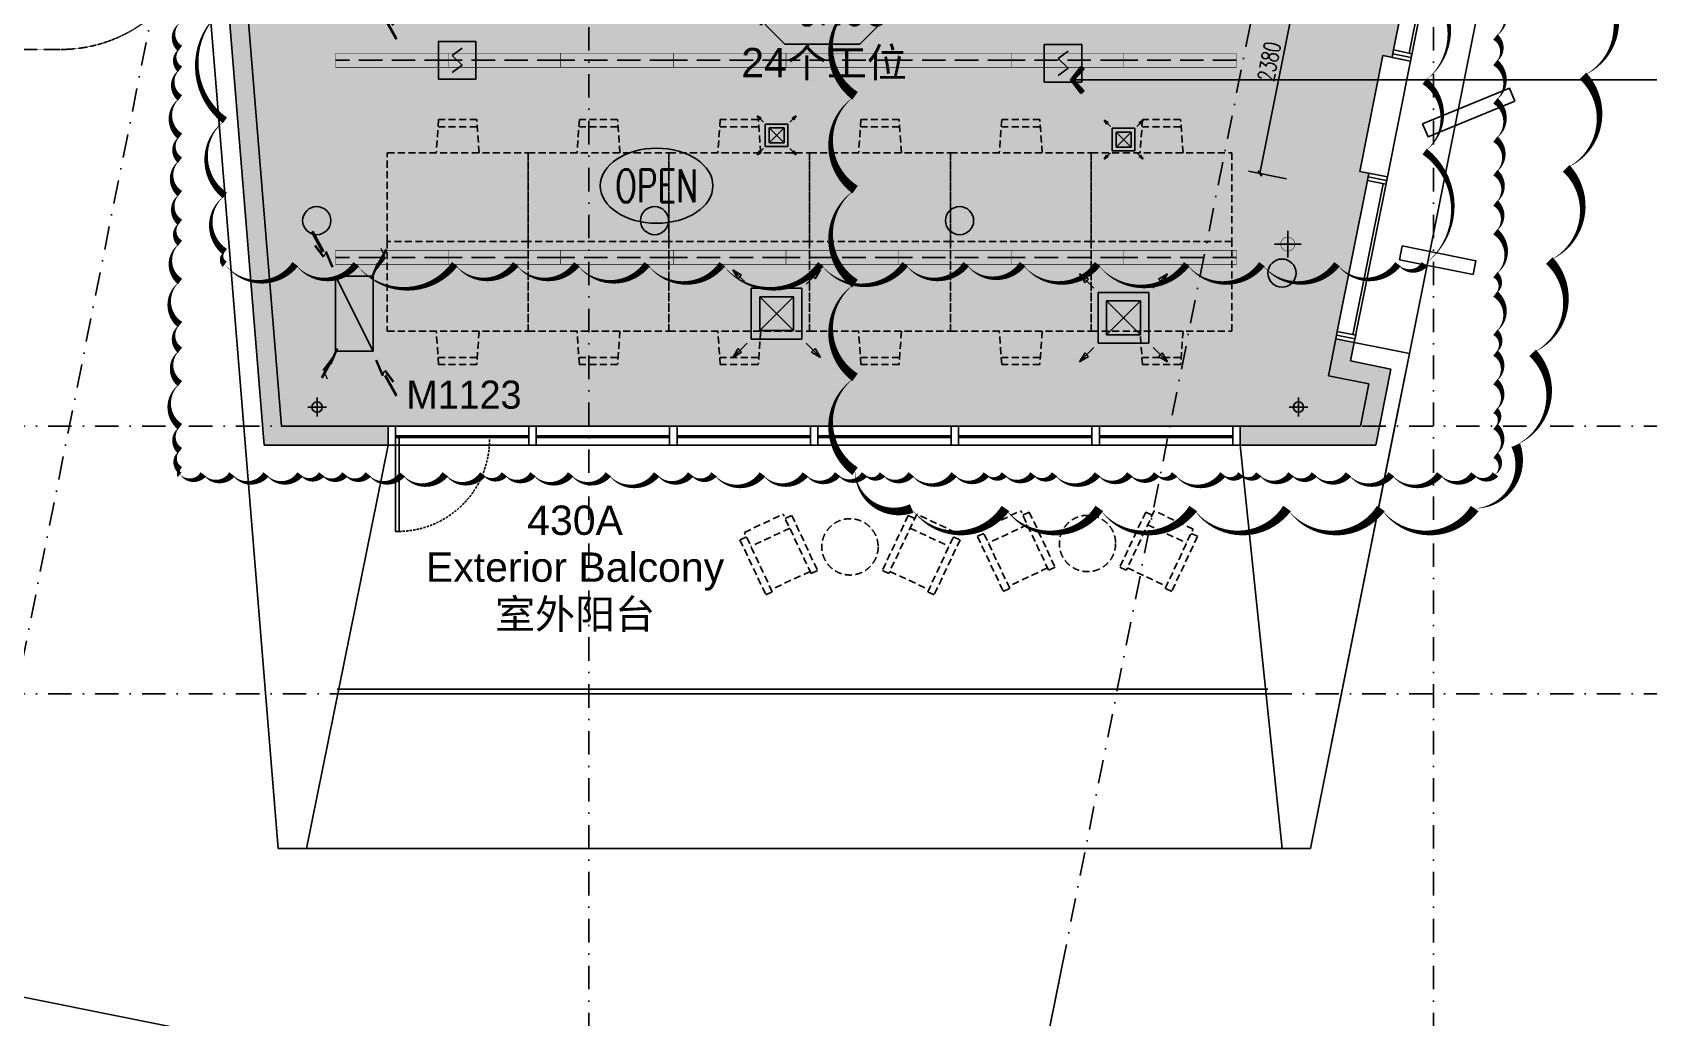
# Model space of a CAD drawing. Extents: x -354516 to 794396, y -401250 to -150594.
# Drawn here: x 7570 to 24793, y -390751 to -380252 of the extents above; entities that cross this region are included whole.
import ezdxf
from ezdxf.enums import TextEntityAlignment as Align

# ---------------------------------------------------------------- set-up
doc = ezdxf.new("R2010")
doc.units = 0
doc.header["$LTSCALE"] = 1000
doc.header["$MEASUREMENT"] = 0
for name, pattern in [('$0$HIDDEN', [0.375, 0.25, -0.125, 0, 0]), ('DASH', [0.35, 0.25, -0.1]), ('DASHDOT2', [0.5, 0.25, -0.125, 0, -0.125]), ('DOTE', [2.4200000000000004, 2, -0.2, 0.02, -0.2])]:
    doc.linetypes.add(name, pattern=pattern)
for name, color, linetype in [('0-吊顶', 6, 'Continuous'), ('0-房间名称', 2, 'Continuous'), ('0-灯具1', 40, 'Continuous'), ('0-灯具修改0109', 140, 'Continuous'), ('0-设备风口（修改）', 71, 'Continuous'), ('A-轴线1', 1, 'DOTE'), ('an-wndw-mull-h', 2, 'Continuous'), ('A标-索引', 3, 'Continuous'), ('BPM', 4, 'Continuous'), ('LINE', 11, 'Continuous'), ('M-DUCT-S-DIFF', 6, 'DASH'), ('P-完成面', 4, 'Continuous'), ('PIPE', 3, 'Continuous'), ('PUB_DIM', 3, 'Continuous'), ('S-PLT', 30, 'Continuous'), ('SEE', 5, 'Continuous'), ('SN', 3, 'Continuous'), ('TWT_TEXT', 7, 'Continuous'), ('WALL', 2, 'Continuous'), ('WINDOW', 4, 'Continuous'), ('Z-110', 110, 'Continuous'), ('Z-材料', 3, 'Continuous'), ('墙体', 7, 'Continuous'), ('家具1', 61, 'Continuous'), ('门图', 134, 'Continuous')]:
    doc.layers.add(name, color=color, linetype=linetype)
doc.layers.add('0-地面材质_material hatch', color=251, linetype='Continuous', transparency=0.3)
doc.layers.add('修改', color=1, linetype='Continuous', plot=False)
doc.styles.add('510p-04$0$Arial_2', font='arial.ttf', dxfattribs={"height": 6.392964071856287})
doc.styles.add('510p-05$0$Arial_2', font='arial.ttf', dxfattribs={"height": 6.392964071856287})
doc.styles.add('DIM', font='SimSun.ttf', dxfattribs={"width": 0.7})
doc.styles.add('DIM_FONT', font='SIMPLEX', dxfattribs={"width": 0.7, "bigfont": 'GBCBIG'})
doc.styles.add('HZ', font='tjromans.shx', dxfattribs={"width": 0.7, "bigfont": 'tjhztxt.shx'})
doc.styles.add('romans', font='romans', dxfattribs={"width": 0.7})
doc.styles.add('Word-n', font='stylu.ttf')
doc.dimstyles.new('1-150', dxfattribs={"dimscale": 150, "dimtxt": 2.5, "dimasz": 0.8, "dimexe": 0.8, "dimexo": 0, "dimgap": 0.8, "dimtad": 1, "dimdec": 0, "dimzin": 0, "dimdsep": 46, "dimtxsty": 'Word-n', "dimblk": 'DOT', "dimcen": 0, "dimclrd": 137, "dimclre": 137, "dimclrt": 35, "dimadec": 4, "dimazin": 0, "dimtfac": 1, "dimtdec": 0, "dimtofl": 0, "dimtmove": 2, "dimatfit": 3, "dimldrblk": 'A', "dimfxl": 0, "dimtolj": 1, "dimtzin": 0, "dimarcsym": 0})
doc.dimstyles.new('_TCH_ARCH&&50', dxfattribs={"dimscale": 0.5, "dimtxt": 350, "dimasz": 100, "dimexe": 250, "dimexo": 300, "dimgap": 100, "dimtad": 1, "dimdec": 0, "dimzin": 0, "dimdsep": 46, "dimtxsty": 'DIM_FONT', "dimblk": 'ARCHTICK', "dimcen": 0.09, "dimclrd": 3, "dimclre": 3, "dimclrt": 7, "dimazin": 2, "dimtfac": 1, "dimtdec": 0, "dimtix": 1, "dimtmove": 2, "dimatfit": 3, "dimfxl": 0, "dimtolj": 1, "dimtzin": 0, "dimarcsym": 0})
doc.dimstyles.new('DIM', dxfattribs={"dimtxt": 2.5, "dimasz": 1, "dimexe": 1, "dimexo": 1, "dimgap": 1, "dimtad": 1, "dimdec": 0, "dimzin": 0, "dimdsep": 46, "dimtxsty": 'DIM', "dimblk": 'ARCHTICK', "dimcen": 0, "dimclrd": 5, "dimclre": 5, "dimclrt": 35, "dimadec": 0, "dimazin": 0, "dimtfac": 0.5, "dimtdec": 0, "dimtix": 1, "dimtmove": 2, "dimatfit": 2, "dimldrblk": 'A', "dimfxl": 0, "dimtolj": 1, "dimtzin": 0, "dimlwd": -1, "dimlwe": -1, "dimarcsym": 0})

# ---------------------------------------------------------------- blocks, each defined once
blk = doc.blocks.new('A$C4BD07983')
at = {"layer": 'an-wndw-mull-h'}
blk.add_line((0, 0), (0, 200), dxfattribs=at)
blk.add_lwpolyline([(40, 200), (-40, 200), (-40, 0), (40, 0)], close=True, dxfattribs=at)
blk = doc.blocks.new('UBB side window')
at = {"layer": 'SEE'}
blk.add_lwpolyline([(498339312.4512978, 3089844225.575787), (498338990.8208402, 3089842617.423478)], dxfattribs=at)
at = {"layer": 'WINDOW'}
for points in [[(498339157.5195555, 3089842584.083735), (498339479.1500173, 3089844192.236043)], [(498339171.2476849, 3089842499.753798), (498339524.2567283, 3089844264.799013)]]:
    blk.add_lwpolyline(points, dxfattribs=at)
at = {"rotation": 258.6900676666284}
for p in [(498339320.2959497, 3089844264.799012), (498338982.976195, 3089842578.200251)]:
    blk.add_blockref('A$C4BD07983', p, dxfattribs=at)
blk = doc.blocks.new('TJ-FK1')
at = {"color": 95}
for p, q in [((-1.299264068719822, 1.299264068715274), (-1.034099025766409, 1.140165042943408)), ((-1.299264068710727, 1.299264068711636), (-0.8749999999990905, 0.875)), ((-1.299264068714365, 1.29926406872255), (-1.140165042942499, 1.034099025768228)), ((-1.140165042943408, 1.03409902576459), (-1.034099025766409, 1.140165042943408)), ((1.299264068710727, 1.299264068711636), (0.8749999999990905, 0.875)), ((1.299264068719822, 1.299264068715274), (1.034099025766409, 1.140165042943408)), ((1.140165042943408, 1.03409902576459), (1.034099025766409, 1.140165042943408)), ((1.299264068714365, 1.29926406872255), (1.140165042942499, 1.034099025768228)), ((-1.299264068710727, -1.299264068715274), (-0.8749999999990905, -0.875000000003638)), ((1.299264068710727, -1.299264068715274), (0.8749999999990905, -0.875000000003638)), ((-1.299264068714365, -1.299264068726188), (-1.140165042942499, -1.034099025771866)), ((-1.299264068719822, -1.299264068718912), (-1.034099025766409, -1.140165042947046)), ((-1.140165042943408, -1.034099025768228), (-1.034099025766409, -1.140165042947046)), ((1.140165042943408, -1.034099025768228), (1.034099025766409, -1.140165042947046)), ((1.299264068719822, -1.299264068718912), (1.034099025766409, -1.140165042947046)), ((1.299264068714365, -1.299264068726188), (1.140165042942499, -1.034099025771866))]:
    blk.add_line(p, q, dxfattribs=at)
for p, q in [((-0.75, 0.75), (0.7500000000004547, 0.75)), ((-0.75, -0.750000000003638), (-0.75, 0.75)), ((-0.5, -0.5), (-0.5, 0.5)), ((-0.5, 0.5), (0.5, 0.5)), ((0.5, 0.5), (0.5, -0.5)), ((0.7500000000004547, 0.75), (0.7500000000009095, -0.75)), ((0.7500000000009095, -0.75), (-0.75, -0.750000000003638)), ((0.5, -0.5), (-0.5, -0.5))]:
    blk.add_line(p, q)
at = {"color": 251}
for p, q in [((-0.5, -0.5), (0.5, 0.5)), ((0.5, -0.5), (-0.5, 0.5))]:
    blk.add_line(p, q, dxfattribs=at)
blk.add_point((0, 0))
blk = doc.blocks.new('TJ-FK3')
for p, q in [((0.5, 0.5000000000109139), (-0.5, 0.5000000000109139)), ((-0.5, 0.5000000000109139), (-0.5, -0.5000000000109139)), ((0.5, -0.5000000000109139), (0.5, 0.5000000000109139)), ((-0.5, -0.5000000000109139), (0.5, -0.5000000000109139))]:
    blk.add_line(p, q)
at = {"color": 95}
blk.add_line((-0.5, -0.5000000000109139), (0.5, 0.5000000000109139), dxfattribs=at)
at = {"color": 95, "style": 'romans'}
for height, rotation, text_generation_flag, width, p in [(0.654350400000001, 311.9912634688246, 4, 0.7999999999999938, (-0.946558161143912, 1.379098507117305)), (0.654350400000001, 48.00873653117544, 6, 0.7999999999999938, (0.946558161143912, 1.379098507117305)), (0.4436329971176305, 320.4926385295876, 4, 0.7999999999999909, (-0.7543717489952542, 0.9428834698555875)), (0.1337774737157268, 41.99126346882271, 4, 0.7999999999999959, (-0.8762879117875855, 0.7825028944571386)), (0.4436329971176255, 123.4898884080581, 6, 0.8000000000000188, (-0.9503797233537625, 0.7664512077863037)), (0.4436329971176255, 236.5101115919419, 4, 0.8000000000000188, (0.9503797233537625, 0.7664512077863037)), (0.4436329971176305, 39.50736147041247, 6, 0.7999999999999909, (0.7543717489952542, 0.9428834698555875)), (0.1337774737157268, 318.0087365311772, 6, 0.7999999999999959, (0.8762879117875855, 0.7825028944571386)), (0.4436329971176305, 219.5073614704124, 6, 0.7999999999999909, (-0.7543717489952542, -0.9428834698555875)), (0.4436329971176255, 56.51011159194187, 4, 0.8000000000000188, (-0.9503797233537625, -0.7664512077863037)), (0.4436329971176255, 303.4898884080581, 6, 0.8000000000000188, (0.9503797233537625, -0.7664512077863037)), (0.4436329971176305, 140.4926385295875, 4, 0.7999999999999909, (0.7543717489952542, -0.9428834698555875)), (0.654350400000001, 228.0087365311754, 6, 0.7999999999999938, (-0.946558161143912, -1.379098507117305)), (0.1337774737157268, 138.0087365311773, 6, 0.7999999999999959, (-0.8762879117875855, -0.7825028944571386)), (0.1337774737157268, 221.9912634688228, 4, 0.7999999999999959, (0.8762879117875855, -0.7825028944571386)), (0.654350400000001, 131.9912634688245, 4, 0.7999999999999938, (0.946558161143912, -1.379098507117305))]:
    blk.add_text('-', height=height, rotation=rotation, dxfattribs=dict(at, text_generation_flag=text_generation_flag, width=width)).set_placement(p)
blk = doc.blocks.new('$TwtSys$00000128')
h = blk.add_hatch(color=8)
h.dxf.hatch_style = 1
edge = h.paths.add_edge_path()
edge.add_arc((0, 0), 1, 0, 360)
blk.add_circle((0, 0, 9.999999999999692e-09), 1)
blk = doc.blocks.new('PIPE-110')
for p, q in [((87087.5, -205623.5), (87087.5, -205423.5)), ((86987.5, -205523.5), (87187.5, -205523.5))]:
    blk.add_line(p, q)
blk.add_circle((87087.5, -205523.5), 55)
blk = doc.blocks.new('PIPE2')
at = {"layer": 'PIPE', "xscale": -1}
for p in [(139766.092241496, -46389.95928867778), (150223.3833633564, -46389.95929196483)]:
    blk.add_blockref('PIPE-110', p, dxfattribs=at)
blk = doc.blocks.new('510p-04$0$material tag')
blk = doc.blocks.new('sdhdfhfdhfhfgffff')
at = {"layer": '0-灯具1'}
for points in [[(-143.1818181818235, 0), (143.1818181818235, 0)], [(0, 143.1818181818235), (0, -143.1818181818235)]]:
    blk.add_lwpolyline(points, dxfattribs=at)
at = {"layer": '0-灯具1', "const_width": 5}
for points in [[(0, 75, 1), (0, -75, 7.992132572553525)], [(0, 75, -1), (0, -75, -7.992132572553525)]]:
    blk.add_lwpolyline(points, format="xyb", dxfattribs=at)
blk = doc.blocks.new('A$C21183209')
at = {"layer": '0-灯具1', "color": 3, "linetype": 'DASH'}
blk.add_line((0, 75), (1200, 75), dxfattribs=at)
at = {"layer": '0-灯具1', "const_width": 5}
blk.add_lwpolyline([(0, 0), (1200, 0), (1200, 150), (0, 150)], close=True, dxfattribs=at)
blk = doc.blocks.new('YG')
at = {"layer": 'BPM', "color": 6, "ltscale": 2}
for p, q in [((53.03300858906005, 328.0330085889436), (-53.03300858894363, 253.03300858906)), ((-53.03300858894363, 253.03300858906), (53.03300858906005, 146.9669914110564)), ((-53.03300858906005, 71.96699141105637), (53.03300858906005, 146.9669914110564))]:
    blk.add_line(p, q, dxfattribs=at)
at = {"layer": 'BPM'}
blk.add_lwpolyline([(-200, 0), (200, 0), (200, 400), (-200, 400)], close=True, dxfattribs=at)
blk = doc.blocks.new('_Dot')
at = {"color": 0, "linetype": 'ByBlock', "lineweight": -2}
blk.add_line((-0.5, 0), (-1, 0), dxfattribs=at)
at = {"color": 0, "linetype": 'ByBlock', "const_width": 0.5}
blk.add_lwpolyline([(-0.25, 0, 1), (0.25, 0, 1)], format="xyb", close=True, dxfattribs=at)
blk = doc.blocks.new('*D180')
at = {"layer": 'Defpoints', "color": 0}
for p in [(46456.91773133926, -2355.201321900878), (60479.2168965198, -5159.661154936985), (59832.0336505638, -8395.577384717013)]:
    blk.add_point(p, dxfattribs=at)
at = {"layer": '墙体', "color": 137, "lineweight": -2}
for p, q in [((46456.91773133926, -2355.201321900878), (45786.20054916668, -5708.787232763822)), ((60479.2168965198, -5159.661154936985), (59808.49971434721, -8513.247065799924)), ((45927.40416646617, -5614.651487897492), (59714.36396948089, -8372.043448500432))]:
    blk.add_line(p, q, dxfattribs=at)
at = {"layer": '墙体', "color": 137, "lineweight": -2, "xscale": 120, "yscale": 120, "zscale": 120}
for p, rotation in [((45809.73448538326, -5591.117551680911), 168.6900675259798), ((59832.0336505638, -8395.577384717013), 348.6900675259798)]:
    blk.add_blockref('_Dot', p, dxfattribs=dict(at, rotation=rotation))
at = {"layer": '墙体', "color": 35, "insert": (52883.10105042825, -6682.262555925368), "char_height": 375, "attachment_point": 5, "rotation": 348.6900675259798, "style": 'Word-n'}
blk.add_mtext('\\A1;14300', dxfattribs=at)
blk = doc.blocks.new('A')
at = {"color": 134}
for p, q in [((-1.435067392276323, 1.147654099946521), (-1.089590771724032, 1.437450103912849)), ((-1.089590771724032, 1.437450103912849), (0, 0)), ((-0.3688396396728422, 3.638e-12), (-2.127066897330223, 0)), ((-1.435067392276323, 1.147654099946521), (-0.3688396396728422, 0)), ((-1.435067392276323, -1.147654099946521), (-0.3688396396728422, 0)), ((-1.089590771724032, -1.437450103912849), (0, 0)), ((-1.435067392276323, -1.147654099946521), (-1.089590771724032, -1.437450103912849))]:
    blk.add_line(p, q, dxfattribs=at)
for points in [[(-1.435067392276323, 1.147654099946521), (-1.089590771724032, 1.437450103912849), (-0.3688396396728422, 0), (0, 0)], [(-1.435067392276323, -1.147654099946521), (-1.089590771724032, -1.437450103912849), (-0.3688396396728422, 0), (0, 0)]]:
    blk.add_solid(points, dxfattribs=at)
blk = doc.blocks.new('*D182')
at = {"layer": 'Defpoints', "color": 0}
for p in [(49202.54362327384, -2904.326500287793), (60479.21689651982, -5159.661154936989), (59988.92655867436, -7611.112844164285)]:
    blk.add_point(p, dxfattribs=at)
at = {"layer": '墙体', "color": 137, "lineweight": -2}
for p, q in [((49202.54362327384, -2904.326500287793), (48688.71934921179, -5473.447870598002)), ((60479.21689651982, -5159.661154936989), (59965.39262245778, -7728.782525247196)), ((48829.92296651129, -5379.312125731674), (59871.25687759145, -7587.578907947702))]:
    blk.add_line(p, q, dxfattribs=at)
at = {"layer": '墙体', "color": 137, "lineweight": -2, "xscale": 120, "yscale": 120, "zscale": 120}
for p, rotation in [((48712.25328542838, -5355.778189515091), 168.6900675259798), ((59988.92655867436, -7611.112844164285), 348.6900675259798)]:
    blk.add_blockref('_Dot', p, dxfattribs=dict(at, rotation=rotation))
at = {"layer": '墙体', "color": 35, "insert": (54412.7530658892, -6172.629797650563), "char_height": 375, "attachment_point": 5, "rotation": 348.6900675259798, "style": 'Word-n'}
blk.add_mtext('\\A1;11500', dxfattribs=at)
blk = doc.blocks.new('TL-01')
at = {"layer": 'Z-材料'}
blk.add_lwpolyline([(-8, 0), (-4, 4), (4, 4), (8, 0), (4, -4), (-4, -4)], close=True, dxfattribs=at)
at = {"layer": 'Z-材料', "color": 6, "style": 'HZ', "width": 0.7}
blk.add_attdef('A', text='', height=4.5, dxfattribs=at).set_placement((0, 0), align=Align.MIDDLE_CENTER)
blk = doc.blocks.new('TL-02')
at = {"layer": 'SN'}
blk.add_ellipse((0, 0), major_axis=(-6, 0), ratio=0.6666666666666666, dxfattribs=at)
at = {"layer": 'SN', "color": 6, "style": 'HZ', "width": 0.7}
blk.add_attdef('A', text='', height=4.5, dxfattribs=at).set_placement((0, 0), align=Align.MIDDLE_CENTER)
blk = doc.blocks.new('_ArchTick')
at = {"color": 0, "linetype": 'ByBlock', "const_width": 0.4}
blk.add_lwpolyline([(-0.5, -0.5), (0.5, 0.5)], dxfattribs=at)
blk = doc.blocks.new('*D426')
at = {"layer": 'Defpoints', "color": 0}
for p in [(21117.3638249724, -379423.0581784325), (21547.22725817036, -379509.0295205378), (21080.51811802392, -381842.6117163639)]:
    blk.add_point(p, dxfattribs=at)
at = {"layer": 'PUB_DIM', "color": 3, "lineweight": -2}
for p, q in [((20650.65468482596, -381756.6403742585), (21117.3638249724, -379423.0581784325)), ((21400.14006834396, -379479.6125426344), (20994.79116678373, -379398.5440301796)), ((20933.43092819751, -381813.1947384604), (20528.08202663729, -381732.1262260057))]:
    blk.add_line(p, q, dxfattribs=at)
at = {"layer": 'PUB_DIM', "color": 3, "lineweight": -2, "xscale": 50, "yscale": 50, "zscale": 50}
for p, rotation in [((21117.3638249724, -379423.0581784325), 78.69023984409368), ((20650.65468482596, -381756.6403742585), 258.6902398440936)]:
    blk.add_blockref('_ArchTick', p, dxfattribs=dict(at, rotation=rotation))
at = {"layer": 'PUB_DIM', "color": 7, "insert": (20749.17933089165, -380562.8837132673), "char_height": 175, "attachment_point": 5, "rotation": 78.69023984409368, "style": 'DIM_FONT'}
blk.add_mtext('\\A1;2380', dxfattribs=at)
blk = doc.blocks.new('510p-05$0$material tag')
blk = doc.blocks.new('GRID')
at = {"layer": '墙体', "color": 250, "linetype": 'DASHDOT2', "lineweight": -3}
for p, q in [((65920.86708765286, 80687.29082160734), (49202.54362327385, -2904.326500287803)), ((77197.54485809845, 78431.95526751818), (60479.22139371942, -5159.66205437691)), ((55436.38350671661, -11413.45929482812), (55436.38350671661, 30586.54070517188)), ((64436.38350671661, -11413.45929482812), (64436.38350671661, 30586.54070517188)), ((107436.3835067166, 586.5407051718794), (-19063.61649328339, 586.5407051718794)), ((107436.3835067166, -2263.459294828121), (-19063.61649328339, -2263.459294828121))]:
    blk.add_line(p, q, dxfattribs=at)
at = {"layer": '墙体', "color": 35, "linetype": 'DASHDOT2', "ltscale": 0.5}
blk.add_line((60479.22139371943, -5159.6620543769), (59694.7568531667, -9081.98475714058), dxfattribs=at)
at = {"layer": '墙体', "color": 137}
for p1, p2, distance, picture, middle in [((46456.91773133926, -2355.20132190088), (60479.21689651979, -5159.661154936984), -3299.9999999999914, '*D180', (52883.10105042825, -6682.262555925368)), ((49202.54362327384, -2904.326500287793), (60479.21689651981, -5159.661154936988), -2499.999999999995, '*D182', (54412.7530658892, -6172.629797650563))]:
    dim = blk.add_aligned_dim(p1=p1, p2=p2, distance=distance, dimstyle='1-150', dxfattribs=at)
    dim.commit()
    dim.dimension.update_dxf_attribs({"geometry": picture, "text_midpoint": middle})

msp = doc.modelspace()

# ---------------------------------------------------------------- hatches: boundary and pattern name
at = {"layer": '0-地面材质_material hatch'}
h = msp.add_hatch(dxfattribs=at)
h.set_pattern_fill('AR-CONC', color=256, scale=75)
h.set_pattern_definition([(49.99999999999999, (0, 0), (537.9451369505651, -47.06410123694633), [56.25, -618.75]), (355, (0, 0), (-104.06350020975, 564.1441002750089), [45, -495]), (100.45144446, (44.82876075, -3.922008), (433.881635045334, 517.0799932264721), [47.80514399999999, -525.8565839999999]), (46.18420000000002, (0, 150), (800.4309980036793, -124.1394605948074), [84.37499999999999, -928.1249999999999]), (96.63563549, (66.70255875, 139.65501975), (700.9964592556713, 730.5889505809129), [71.7077565, -788.7853199999998]), (351.1841639899999, (0, 150), (700.9964587910798, 730.5889502024926), [67.5, -742.5000007499999]), (21, (75, 112.5), (447.6802890888462, -301.9641679990041), [56.25, -618.75]), (326.0000000000001, (75, 112.5), (182.4864989411863, 543.8625337851397), [45, -495]), (71.45144474, (112.3066905, 87.3363195), (630.1667825474783, 241.8983646047654), [47.8051425, -525.856584]), (37.50000000000001, (0, 0), (9.119891487968001, 249.6703903734836), [0, -488.9999999999999, 0, -502.5, 0, -496.875]), (7.499999999999999, (0, 0), (197.3021530816115, 295.8087839117702), [0, -286.5, 0, -477.75, 0, -189.375]), (327.5, (-167.25, 0), (400.3668271293068, -16.91615380078482), [0, -187.5, 0, -585, 0, -776.25]), (317.5, (-242.25, 0), (437.3896270067897, 75.07873674923829), [0, -243.75, 0, -388.5, 0, -551.25])])
h.paths.add_polyline_path([(9271.63025962782, -374008.8313942451), (10256.25540755998, -374008.8313942453), (10509.51711653231, -372649.9999980925), (13221.1900257218, -372649.9999980914), (13200.0000000604, -373050.0000014622), (14000.00000006215, -373050.0000014619), (14000.00000006215, -372849.9999980922), (16500.0000000608, -372849.9999980922), (16500.0000000608, -373549.9999980918), (20700.00000006079, -373549.9999980918), (20700.0000000608, -372849.9999980921), (21749.17533683096, -372849.999998092), (21774.98359096913, -372904.7038689484), (21817.27668412882, -372959.4902054584), (21851.61749799327, -372989.6990641563), (21912.61535285668, -373025.2144556546), (21965.97014994876, -373042.6391561107), (22028.83654573827, -373049.9831310341), (22114.17949201602, -373038.5298916431), (22185.74178728705, -373007.6218420496), (22232.74127408594, -372972.9578170067), (22278.75563974159, -372920.6474803597), (22311.02928955418, -372860.2394158295), (22327.76184603654, -372800.3548165258), (22332.01804906606, -372749.9706972123), (22326.06818977321, -372690.5482092961), (22318.90636588117, -372662.278313744), (23532.57431057429, -372641.0989753881), (23513.92042630911, -372734.368396759), (23611.97845880965, -372753.9800028573), (22658.96941406747, -377519.0252180328), (22560.91135388613, -377499.4136061668), (22313.9204005599, -378734.3683919907), (22411.97848813513, -378753.9800085793), (22058.96945291976, -380519.0252264987), (21960.91138089448, -380499.4136125585), (21713.9204242304, -381734.368396475), (21811.97848873118, -381753.9800085793), (21400.12992590666, -383813.1994256973), (21890.42026365555, -383911.2574931603), (21782.67176260387, -384449.9999988956), (10124.42214637995, -384449.999997139)])
at = {"layer": 'WALL'}
h = msp.add_hatch(color=250, dxfattribs=at)
h.dxf.hatch_style = 1
h.paths.add_polyline_path([(11359.99532335997, -384449.9999971389), (11359.99532330036, -384649.9999971389), (10040.76843856089, -384649.9999971389), (9171.684289748295, -374008.8313942451), (9372.337589619216, -374008.6768618125), (10225.09998519626, -384449.9999971389)])
h = msp.add_hatch(color=250, dxfattribs=at)
h.dxf.hatch_style = 1
h.paths.add_polyline_path([(22046.57300431776, -383840.1649300836), (21615.84612089631, -383754.2708459041), (21655.08540167256, -383558.2493500865), (21458.96476681493, -383519.0252228845), (21380.51388603112, -383911.2796244987), (21811.21163022473, -383997.1678978329), (21720.64521001642, -384449.9999988806), (20439.99532330036, -384449.9999985695), (20439.99532324076, -384649.9999984954), (21884.60599055148, -384649.999998926)])

# ---------------------------------------------------------------- linework, layer by layer
at = {"layer": '0-吊顶', "linetype": 'DASH', "ltscale": 0.01}
msp.add_lwpolyline([(-8837.583070157645, -369895.6517486894), (7874.956916452767, -369895.6517486894, -0.414213562373095), (9374.956916452767, -371395.6517486894), (9374.956916452767, -378934.7161135995, -0.414213562373095), (7874.956916452767, -380434.7161135995), (-8837.583070157645, -380434.7161135995, -0.414213562373095), (-10337.58307015765, -378934.7161135995), (-10337.58307015765, -371395.6517486894, -0.414213562373095)], format="xyb", close=True, dxfattribs=at)
at = {"layer": '0-灯具修改0109'}
msp.add_lwpolyline([(9621.65469920158, -379990.7912568485, 0, 75, 0.5), (9621.65469920158, -381190.7912568485, 0, 75, 0.5), (9621.65469920158, -381990.7912568485, 0, 75, 0.5), (9621.65469920158, -382590.7912568485, 0, 75, 0.5), (9621.65469920158, -382722.7497115438, 0, 75, 0.5), (10371.65469920158, -382722.7497115438, 0, 75, 0.5), (11021.65469920158, -382722.7497115438, 0, 75, 0.5), (12071.65469920158, -382722.7497115438, 0, 75, 0.5), (12721.65469920158, -382722.7497115438, 0, 75, 0.5), (13371.65469920158, -382722.7497115438, 0, 75, 0.5), (14121.65469920158, -382722.7497115438, 0, 75, 0.5), (14921.65469920158, -382722.7497115438, 0, 75, 0.5), (15971.65469920158, -382722.7497115438, 0, 75, 0.5), (16871.65469920158, -382722.7497115438, 0, 75, 0.5), (17521.65469920158, -382722.7497115438, 0, 75, 0.5), (18121.65469920158, -382722.7497115438, 0, 75, 0.5), (18921.65469920158, -382722.7497115438, 0, 75, 0.5), (19871.65469920158, -382722.7497115438, 0, 75, 0.5), (20671.65469920158, -382722.7497115438, 0, 75, 0.5), (21471.65469920158, -382722.7497115438, 0, 75, 0.5), (22121.65469920158, -382722.7497115438, 0, 75, 0.5), (22406.01336064783, -382722.7497115438, 0, 75, 0.5), (22406.01336064783, -381522.7497115438, 0, 75, 0.5), (22406.01336064783, -380772.7497115438, 0, 75, 0.5), (22406.01336064783, -379722.7497115438, 0, 75, 0.5)], format="xyseb", dxfattribs=at)
at = {"layer": '0-设备风口（修改）'}
msp.add_lwpolyline([(9143.5, -380152.5017831772, 0, 75, 0.5), (9143.5, -380424.6001333759, 0, 75, 0.5), (9143.5, -380645.6800429123, 0, 75, 0.5), (9143.5, -380951.7906868857, 0, 75, 0.5), (9143.5, -381359.9382121836, 0, 75, 0.5), (9143.5, -381615.0304154948, 0, 75, 0.5), (9143.5, -381972.1595001305, 0, 75, 0.5), (9143.5, -382278.2701441039, 0, 75, 0.5), (9143.5, -382499.3500536403, 0, 75, 0.5), (9143.5, -382907.4975789382, 0, 75, 0.5), (9143.5, -383366.6635448983, 0, 75, 0.5), (9143.5, -383638.761895097, 0, 75, 0.5), (9143.5, -383995.8909797327, 0, 75, 0.5), (9143.5, -384455.0569456928, 0, 75, 0.5), (9143.5, -384710.149149004, 0, 75, 0.5), (9143.5, -384914.2229116529, 0, 75, 0.5), (9143.5, -384961.5, 0, 75, 0.5), (9391.734642386044, -384961.5, 0, 75, 0.5), (9697.254202245778, -384961.5, 0, 75, 0.5), (10060.05867957923, -384961.5, 0, 75, 0.5), (10422.86315691267, -384961.5, 0, 75, 0.5), (10652.00282680748, -384961.5, 0, 75, 0.5), (10900.23746919353, -384961.5, 0, 75, 0.5), (11148.47211157955, -384961.5, 0, 75, 0.5), (11511.276588913, -384961.5, 0, 75, 0.5), (11969.55592870261, -384961.5, 0, 75, 0.5), (12370.55035101852, -384961.5, 0, 75, 0.5), (12599.69002091333, -384961.5, 0, 75, 0.5), (12905.20958077308, -384961.5, 0, 75, 0.5), (13306.20400308899, -384961.5, 0, 75, 0.5), (13707.1984254049, -384961.5, 0, 75, 0.5), (14222.76268266821, -384961.5, 0, 75, 0.5), (14585.56716000166, -384961.5, 0, 75, 0.5), (14833.80180238769, -384961.5, 0, 75, 0.5), (15349.36605965102, -384961.5, 0, 75, 0.5), (15807.64539944063, -384961.5, 0, 75, 0.5), (16151.35490428284, -384961.5, 0, 75, 0.5), (16437.77949165134, -384961.5, 0, 75, 0.5), (16628.72921656369, -384961.5, 0, 75, 0.5), (16934.24877642342, -384961.5, 0, 75, 0.5), (17392.52811621304, -384961.5, 0, 75, 0.5), (17736.23762105525, -384961.5, 0, 75, 0.5), (17927.18734596758, -384961.5, 0, 75, 0.5), (18232.70690582733, -384961.5, 0, 75, 0.5), (18461.84657572214, -384961.5, 0, 75, 0.5), (18920.12591551174, -384961.5, 0, 75, 0.5), (19263.83542035396, -384961.5, 0, 75, 0.5), (19550.26000772248, -384961.5, 0, 75, 0.5), (19741.2097326348, -384961.5, 0, 75, 0.5), (20256.77398989812, -384961.5, 0, 75, 0.5), (20447.72371481046, -384961.5, 0, 75, 0.5), (20638.6734397228, -384961.5, 0, 75, 0.5), (20982.382944565, -384961.5, 0, 75, 0.5), (21230.61758695105, -384961.5, 0, 75, 0.5), (21593.4220642845, -384961.5, 0, 75, 0.5), (22051.70140407412, -384961.5, 0, 75, 0.5), (22567.26566133743, -384961.5, 0, 75, 0.5), (22930.07013867087, -384961.5, 0, 75, 0.5), (23159.20980856568, -384961.5, 0, 75, 0.5), (23159.20980856568, -384757.426237351, 0, 75, 0.5), (23159.20980856568, -384451.3155933776, 0, 75, 0.5), (23159.20980856568, -384281.2541245034, 0, 75, 0.5), (23159.20980856568, -383975.1434805301, 0, 75, 0.5), (23159.20980856568, -383669.0328365566, 0, 75, 0.5), (23159.20980856568, -383447.9529270202, 0, 75, 0.5), (23159.20980856568, -383039.8054017223, 0, 75, 0.5), (23159.20980856568, -382835.7316390733, 0, 75, 0.5), (23159.20980856568, -382376.5656731131, 0, 75, 0.5), (23159.20980856568, -382070.4550291398, 0, 75, 0.5), (23159.20980856568, -381747.3382382789, 0, 75, 0.5), (23159.20980856568, -381390.2091536432, 0, 75, 0.5), (23159.20980856568, -380982.0616283452, 0, 75, 0.5), (23159.20980856568, -380573.9141030473, 0, 75, 0.5), (23159.20980856568, -380301.8157528487, 0, 75, 0.5), (23159.20980856568, -379842.6497868886, 0, 75, 0.5)], format="xyseb", dxfattribs=at)
at = {"layer": 'P-完成面'}
for p, q in [((21188.61761040241, -388949.9999982854), (34388.61760962754, -322950.0000021001)), ((8954.29609903657, -373808.831394245), (10190.96473568678, -388949.9999980927)), ((22243.42930688904, -383675.9181318213), (21458.96476681493, -383519.0252228845)), ((22088.6129329609, -384450.0000014626), (22243.42930688904, -383675.9181318213)), ((10490.96473568678, -388949.9999980927), (11359.99532330036, -384649.999997139)), ((20439.99532324076, -384649.9999984954), (20888.61293363571, -388949.9999980927)), ((10809.60937842527, -387300.0242285513), (20738.79334611469, -387300.0242285513)), ((10819.26527676818, -387250.0242285513), (20734.25315022072, -387250.0242285513)), ((10190.96473568678, -388949.9999980927), (10490.96473568678, -388949.9999980927))]:
    msp.add_line(p, q, dxfattribs=at)
at = {"layer": 'P-完成面', "color": 4}
msp.add_line((10490.96941244602, -388949.9999980927), (20888.61761039495, -388949.9999980927), dxfattribs=at)
at = {"layer": 'P-完成面'}
for points in [[(22108.56458519869, -384350.0000014305), (33506.19993142069, -327362.0870404065)], [(23366.27886105329, -380986.7538320562), (23309.16601449996, -380848.0522720357), (22384.48894757777, -381228.8045823118), (22441.6017941311, -381367.5061423322), (23366.2756222561, -380986.7551657697)], [(22137.56011832505, -382675.581626608), (22166.9775384739, -382528.4945256254), (22951.44207901508, -382685.3874341985), (22922.02465880662, -382832.4745351812), (22137.56011826545, -382675.581626608)], [(20888.61293363571, -388949.9999980927), (21188.61293373108, -388949.9999976158), (22088.6129336349, -384449.9999980927)]]:
    msp.add_lwpolyline(points, dxfattribs=at)
msp.add_lwpolyline([(22255.08558220416, -380558.2484514257), (22008.09462548047, -381793.203235819), (21713.9204242304, -381734.368396475), (21960.91138089448, -380499.4136125585)], close=True, dxfattribs=at)
at = {"layer": 'WALL', "color": 0}
for p, q in [((21458.96476681493, -383519.0252228845), (21380.51388603112, -383911.2796244987)), ((21615.84612089631, -383754.2708459041), (21655.10300913222, -383558.161391273)), ((21615.84612089631, -383754.2708459041), (22046.57300431776, -383840.1649300836)), ((22046.57300431776, -383840.1649300836), (21884.60599055148, -384649.999998926)), ((21380.51388603112, -383911.2796244987), (21811.21163022474, -383997.1678978329)), ((21811.21163022474, -383997.1678978328), (21720.64521001642, -384449.9999988806)), ((21720.64521001642, -384449.9999988806), (20439.99532330036, -384449.9999985695)), ((21884.60599055149, -384649.999998926), (20439.99532324076, -384649.9999984954))]:
    msp.add_line(p, q, dxfattribs=at)
for points in [[(9171.671668795403, -374008.6768618125), (10040.76843856089, -384649.9999971389), (11359.99532335997, -384649.9999971389)], [(9372.337589619216, -374008.6768618125), (10225.09998519626, -384449.9999971389), (11359.99532335997, -384449.9999971389)]]:
    msp.add_lwpolyline(points, dxfattribs=at)
at = {"layer": 'WINDOW', "color": 4}
for p, q in [((11439.99532335997, -384449.999997139), (11359.99532335997, -384449.999997139)), ((11359.99532335997, -384449.999997139), (11359.99532330036, -384649.999997139)), ((11439.99532330036, -384649.999997139), (11439.99532335997, -384449.999997139)), ((11439.99532335997, -384449.999997139), (20359.99532330036, -384449.9999997973)), ((12939.99532330036, -384449.999997139), (12859.99532330036, -384449.999997139)), ((12859.99532330036, -384449.999997139), (12859.99532330036, -384649.999997139)), ((12939.99532330036, -384649.999997139), (12939.99532330036, -384449.999997139)), ((14439.99532330036, -384449.9999976158), (14359.99532330036, -384449.9999976158)), ((14359.99532330036, -384449.9999976158), (14359.99532330036, -384649.9999976158)), ((14439.99532330036, -384649.9999976158), (14439.99532330036, -384449.9999976158)), ((15939.99532330036, -384449.9999976158), (15859.99532330036, -384449.9999976158)), ((15859.99532330036, -384449.9999976158), (15859.99532330036, -384649.9999976158)), ((15939.99532330036, -384649.9999976158), (15939.99532330036, -384449.9999976158)), ((17439.99532330036, -384449.9999980927), (17359.99532330036, -384449.9999980927)), ((17359.99532330036, -384449.9999980927), (17359.99532330036, -384649.9999980927)), ((17439.99532330036, -384649.9999980927), (17439.99532330036, -384449.9999980927)), ((18939.99532330036, -384449.9999980927), (18859.99532330036, -384449.9999980927)), ((18859.99532330036, -384449.9999980927), (18859.99532324076, -384649.9999980927)), ((18939.99532324076, -384649.9999980927), (18939.99532330036, -384449.9999980927)), ((20439.99532330036, -384449.9999985695), (20359.99532330036, -384449.9999985695)), ((20359.99532330036, -384449.9999985695), (20359.99532324076, -384649.9999985695)), ((20439.99532324076, -384649.9999985695), (20439.99532330036, -384449.9999985695)), ((11359.99532330036, -384649.999997139), (11439.99532330036, -384649.999997139)), ((11439.99532330036, -384649.999997139), (20359.99532324076, -384649.9999997973)), ((12859.99532330036, -384649.999997139), (12939.99532330036, -384649.999997139)), ((14359.99532330036, -384649.9999976158), (14439.99532330036, -384649.9999976158)), ((15859.99532330036, -384649.9999976158), (15939.99532330036, -384649.9999976158)), ((17359.99532330036, -384649.9999980927), (17439.99532330036, -384649.9999980927)), ((18859.99532324076, -384649.9999980927), (18939.99532324076, -384649.9999980927)), ((20359.99532324076, -384649.9999985695), (20439.99532324076, -384649.9999985695))]:
    msp.add_line(p, q, dxfattribs=at)
at = {"layer": 'WINDOW', "color": 3}
for p, q in [((11439.99532330036, -384549.999997139), (12859.99532330036, -384549.999997139)), ((11439.99532330036, -384569.999997139), (12859.99532330036, -384569.999997139)), ((12939.99532330036, -384549.999997139), (14359.99532330036, -384549.9999976158)), ((12939.99532330036, -384569.999997139), (14359.99532330036, -384569.9999976158)), ((14439.99532330036, -384549.9999976158), (15859.99532330036, -384549.9999976158)), ((14439.99532330036, -384569.9999976158), (15859.99532330036, -384569.9999976158)), ((15939.99532330036, -384549.9999976158), (17359.99532330036, -384549.9999980927)), ((15939.99532330036, -384569.9999976158), (17359.99532330036, -384569.9999980927)), ((17439.99532330036, -384549.9999980927), (18859.99532330036, -384549.9999980927)), ((17439.99532330036, -384569.9999980927), (18859.99532330036, -384569.9999980927)), ((18939.99532330036, -384549.9999980927), (20359.99532330036, -384549.9999985695)), ((18939.99532330036, -384569.9999980927), (20359.99532324076, -384569.9999985695))]:
    msp.add_line(p, q, dxfattribs=at)
at = {"layer": '修改'}
msp.add_lwpolyline([(16336.5039142007, -379928.9300314209, 0, 100, 0.52056705), (16336.5039142007, -380928.9300314209, 0, 100, 0.52056705), (16336.5039142007, -381928.9300314209, 0, 100, 0.52056705), (16336.5039142007, -382928.9300314209, 0, 100, 0.52056705), (16336.5039142007, -383928.9300314209, 0, 100, 0.52056705), (16336.5039142007, -384928.9300314209, 0, 100, 0.52056705), (16939.40230659279, -385326.0316390288, 0, 100, 0.52056705), (17939.40230659279, -385326.0316390288, 0, 100, 0.52056705), (18939.40230659279, -385326.0316390288, 0, 100, 0.52056705), (19939.40230659279, -385326.0316390288, 0, 100, 0.52056705), (20939.40230659279, -385326.0316390288, 0, 100, 0.52056705), (21939.40230659279, -385326.0316390288, 0, 100, 0.52056705), (22939.40230659279, -385326.0316390288, 0, 100, 0.52056705), (23376.7721740573, -384651.8372754485, 0, 100, 0.52056705), (23555.72047778749, -383667.9787975198, 0, 100, 0.52056705), (23734.66878151767, -382684.1203195912, 0, 100, 0.52056705), (23913.61708524785, -381700.2618416625, 0, 100, 0.52056705), (24092.56538897804, -380716.4033637339, 0, 100, 0.52056705), (24271.51369270822, -379732.5448858052, 0, 100, 0.52056705)], format="xyseb", dxfattribs=at)
at = {"layer": '家具1', "color": 137, "linetype": '$0$HIDDEN', "ltscale": 0.3}
for p, q in [((11899.05030783315, -381181.7583937991), (11873.65030783301, -381537.3583937991)), ((12305.45030783306, -381181.7583937991), (11899.05030783315, -381181.7583937991)), ((12305.45030783306, -381257.9583937991), (11899.05030783315, -381257.9583937991)), ((12330.8503078332, -381537.3583937991), (12305.45030783306, -381181.7583937991)), ((13399.05030783315, -381181.7583937991), (13373.65030783301, -381537.3583937991)), ((13805.45030783306, -381181.7583937991), (13399.05030783315, -381181.7583937991)), ((13805.45030783306, -381257.9583937991), (13399.05030783315, -381257.9583937991)), ((13830.8503078332, -381537.3583937991), (13805.45030783306, -381181.7583937991)), ((14899.05030783315, -381181.7583937991), (14873.65030783301, -381537.3583937991)), ((15305.45030783306, -381181.7583937991), (14899.05030783315, -381181.7583937991)), ((15305.45030783306, -381257.9583937991), (14899.05030783315, -381257.9583937991)), ((15330.8503078332, -381537.3583937991), (15305.45030783306, -381181.7583937991)), ((16399.05030783315, -381181.7583937991), (16373.65030783301, -381537.3583937991)), ((16805.45030783306, -381181.7583937991), (16399.05030783315, -381181.7583937991)), ((16805.45030783306, -381257.9583937991), (16399.05030783315, -381257.9583937991)), ((16830.8503078332, -381537.3583937991), (16805.45030783306, -381181.7583937991)), ((17899.05030783315, -381181.7583937991), (17873.65030783301, -381537.3583937991)), ((18305.45030783306, -381181.7583937991), (17899.05030783315, -381181.7583937991)), ((18305.45030783306, -381257.9583937991), (17899.05030783315, -381257.9583937991)), ((18330.8503078332, -381537.3583937991), (18305.45030783306, -381181.7583937991)), ((19399.05030783315, -381181.7583937991), (19373.65030783301, -381537.3583937991)), ((19805.45030783306, -381181.7583937991), (19399.05030783315, -381181.7583937991)), ((19805.45030783306, -381257.9583937991), (19399.05030783315, -381257.9583937991)), ((19830.8503078332, -381537.3583937991), (19805.45030783306, -381181.7583937991)), ((11352.25030783311, -381537.3583937991), (12852.25030783311, -381537.3583937991)), ((11352.25030783311, -382481.9744194809), (11352.25030783311, -381537.3583937991)), ((12852.25030783311, -381537.3583937991), (12852.25030783311, -382481.9744194809)), ((12852.25030783311, -381537.3583937991), (14352.25030783311, -381537.3583937991)), ((12852.25030783311, -382481.9744194809), (12852.25030783311, -381537.3583937991)), ((14352.25030783311, -381537.3583937991), (14352.25030783311, -382481.9744194809)), ((14352.25030783311, -381537.3583937991), (15852.25030783311, -381537.3583937991)), ((14352.25030783311, -382481.9744194809), (14352.25030783311, -381537.3583937991)), ((15852.25030783311, -381537.3583937991), (15852.25030783311, -382481.9744194809)), ((15852.25030783311, -381537.3583937991), (17352.25030783311, -381537.3583937991)), ((15852.25030783311, -382481.9744194809), (15852.25030783311, -381537.3583937991)), ((17352.25030783311, -381537.3583937991), (17352.25030783311, -382481.9744194809)), ((17352.25030783311, -381537.3583937991), (18852.25030783311, -381537.3583937991)), ((17352.25030783311, -382481.9744194809), (17352.25030783311, -381537.3583937991)), ((18852.25030783311, -381537.3583937991), (18852.25030783311, -382481.9744194809)), ((18852.25030783311, -381537.3583937991), (18852.25030783311, -382481.9744194809)), ((18852.25030783311, -381537.3583937991), (20352.25030783311, -381537.3583937991)), ((18852.25030783311, -382481.9744194809), (18852.25030783311, -381537.3583937991)), ((20352.25030783311, -381537.3583937991), (20352.25030783311, -382481.9744194809)), ((11352.25030783311, -382481.9744194809), (11352.25030783311, -383437.5744194809)), ((12852.25030783311, -382481.9744194809), (11352.25030783311, -382481.9744194809)), ((12852.25030783311, -383437.5744194809), (12852.25030783311, -382481.9744194809)), ((12852.25030783311, -382481.9744194809), (12852.25030783311, -383437.5744194809)), ((14352.25030783311, -382481.9744194809), (12852.25030783311, -382481.9744194809)), ((14352.25030783311, -383437.5744194809), (14352.25030783311, -382481.9744194809)), ((14352.25030783311, -382481.9744194809), (14352.25030783311, -383437.5744194809)), ((15852.25030783311, -382481.9744194809), (14352.25030783311, -382481.9744194809)), ((15852.25030783311, -383437.5744194809), (15852.25030783311, -382481.9744194809)), ((15852.25030783311, -382481.9744194809), (15852.25030783311, -383437.5744194809)), ((17352.25030783311, -382481.9744194809), (15852.25030783311, -382481.9744194809)), ((17352.25030783311, -383437.5744194809), (17352.25030783311, -382481.9744194809)), ((17352.25030783311, -382481.9744194809), (17352.25030783311, -383437.5744194809)), ((18852.25030783311, -382481.9744194809), (17352.25030783311, -382481.9744194809)), ((18852.25030783311, -383437.5744194809), (18852.25030783311, -382481.9744194809)), ((18852.25030783311, -383437.5744194809), (18852.25030783311, -382481.9744194809)), ((18852.25030783311, -382481.9744194809), (18852.25030783311, -383437.5744194809)), ((20352.25030783311, -382481.9744194809), (18852.25030783311, -382481.9744194809)), ((20352.25030783311, -383437.5744194809), (20352.25030783311, -382481.9744194809)), ((11352.25030783311, -383437.5744194809), (12852.25030783311, -383437.5744194809)), ((11899.05030783315, -383793.174419481), (11873.65030783301, -383437.5744194809)), ((12330.8503078332, -383437.5744194809), (12305.45030783306, -383793.174419481)), ((12852.25030783311, -383437.5744194809), (14352.25030783311, -383437.5744194809)), ((13399.05030783315, -383793.174419481), (13373.65030783301, -383437.5744194809)), ((13830.8503078332, -383437.5744194809), (13805.45030783306, -383793.174419481)), ((14352.25030783311, -383437.5744194809), (15852.25030783311, -383437.5744194809)), ((14899.05030783315, -383793.174419481), (14873.65030783301, -383437.5744194809)), ((15330.8503078332, -383437.5744194809), (15305.45030783306, -383793.174419481)), ((15852.25030783311, -383437.5744194809), (17352.25030783311, -383437.5744194809)), ((16399.05030783315, -383793.174419481), (16373.65030783301, -383437.5744194809)), ((16830.8503078332, -383437.5744194809), (16805.45030783306, -383793.174419481)), ((17352.25030783311, -383437.5744194809), (18852.25030783311, -383437.5744194809)), ((17899.05030783315, -383793.174419481), (17873.65030783301, -383437.5744194809)), ((18330.8503078332, -383437.5744194809), (18305.45030783306, -383793.174419481)), ((18852.25030783311, -383437.5744194809), (20352.25030783311, -383437.5744194809)), ((19399.05030783315, -383793.174419481), (19373.65030783301, -383437.5744194809)), ((19830.8503078332, -383437.5744194809), (19805.45030783306, -383793.174419481)), ((12305.45030783306, -383716.9744194809), (11899.05030783315, -383716.9744194809)), ((13805.45030783306, -383716.9744194809), (13399.05030783315, -383716.9744194809)), ((15305.45030783306, -383716.9744194809), (14899.05030783315, -383716.9744194809)), ((16805.45030783306, -383716.9744194809), (16399.05030783315, -383716.9744194809)), ((18305.45030783306, -383716.9744194809), (17899.05030783315, -383716.9744194809)), ((19805.45030783306, -383716.9744194809), (19399.05030783315, -383716.9744194809)), ((12305.45030783306, -383793.174419481), (11899.05030783315, -383793.174419481)), ((13805.45030783306, -383793.174419481), (13399.05030783315, -383793.174419481)), ((15305.45030783306, -383793.174419481), (14899.05030783315, -383793.174419481)), ((16805.45030783306, -383793.174419481), (16399.05030783315, -383793.174419481)), ((18305.45030783306, -383793.174419481), (17899.05030783315, -383793.174419481)), ((19805.45030783306, -383793.174419481), (19399.05030783315, -383793.174419481)), ((15156.82650360184, -385580.5366403649), (15570.69244946633, -385386.2512347359)), ((15867.51737417596, -386018.5464300703), (15570.69244946633, -385386.2512347359)), ((15592.27971644032, -385432.2363399372), (15661.25737424335, -385399.8554389994)), ((15661.25737424335, -385399.8554389994), (15936.49503197899, -385986.1655291325)), ((16902.85515052497, -385399.8554391258), (16627.61749280813, -385986.165529264)), ((16993.42007575092, -385386.2512345234), (16696.59515052834, -386018.5464298073)), ((16971.83280824518, -385432.2363396692), (16902.85515052497, -385399.8554391258)), ((17407.28602159014, -385580.5366401666), (16993.42007575092, -385386.2512345234)), ((17687.79811081009, -385544.6348640511), (18101.66405667458, -385350.3494584221)), ((18398.48898138422, -385982.6446537565), (18101.66405667458, -385350.3494584221)), ((18123.25132364857, -385396.3345636234), (18192.2289814516, -385363.9536626856)), ((18192.2289814516, -385363.9536626856), (18467.46663918725, -385950.2637528187)), ((19433.82675773323, -385363.953662812), (19158.58910001639, -385950.2637529502)), ((19524.39168295917, -385350.3494582096), (19227.56675773659, -385982.6446534935)), ((19502.80441545343, -385396.3345633554), (19433.82675773323, -385363.953662812)), ((19938.25762879839, -385544.6348638528), (19524.39168295917, -385350.3494582096)), ((15178.41377057583, -385626.5217455662), (15109.43611324963, -385658.902646505)), ((15453.65142831147, -386212.8318356993), (15156.82650360184, -385580.5366403649)), ((15640.85106808599, -385535.7028264038), (15226.98512222149, -385729.9882320329)), ((16923.26145719174, -385535.7028262489), (17337.12740303097, -385729.9882318922)), ((17110.4610968444, -386212.8318354516), (17407.28602159014, -385580.5366401666)), ((17385.69875408441, -385626.5217453124), (17454.67641180358, -385658.9026463326)), ((17709.38537778408, -385590.6199692524), (17640.40772045789, -385623.0008701913)), ((17640.40772045789, -385623.0008701913), (17915.64537771669, -386209.3109603234)), ((17984.62303551972, -386176.9300593855), (17687.79811081009, -385544.6348640511)), ((18171.82267529424, -385499.8010500901), (17757.95672942974, -385694.0864557191)), ((19454.2330644, -385499.8010499352), (19868.09901023922, -385694.0864555784)), ((19641.43270405265, -386176.9300591378), (19938.25762879839, -385544.6348638528)), ((19985.64801901183, -385623.0008700188), (19710.41036177182, -386209.310960158)), ((19916.67036129266, -385590.6199689986), (19985.64801901183, -385623.0008700188)), ((15109.43611324963, -385658.902646505), (15384.67377050844, -386245.2127366372)), ((17454.67641180358, -385658.9026463326), (17179.43875456357, -386245.2127364718)), ((18387.69534789722, -385959.6521011559), (17973.82940203273, -386153.9375067849)), ((18467.46663918725, -385950.2637528187), (18398.48898138422, -385982.6446537565)), ((19158.58910001639, -385950.2637529502), (19227.56675773659, -385982.6446534935)), ((19238.36039172788, -385959.6521009212), (19652.2263375671, -386153.9375065644)), ((15856.72374068897, -385995.5538774697), (15442.85779482447, -386189.8392830986)), ((15936.49503197899, -385986.1655291325), (15867.51737417596, -386018.5464300703)), ((16627.61749280813, -385986.165529264), (16696.59515052834, -386018.5464298073)), ((16707.38878451963, -385995.553877235), (17121.25473035885, -386189.8392828782)), ((15384.67377050844, -386245.2127366372), (15453.65142831147, -386212.8318356993)), ((17179.43875456357, -386245.2127364718), (17110.4610968444, -386212.8318354516)), ((17915.64537771669, -386209.3109603234), (17984.62303551972, -386176.9300593855)), ((19710.41036177182, -386209.310960158), (19641.43270405265, -386176.9300591378))]:
    msp.add_line(p, q, dxfattribs=at)
for centre in [(16282.05626247762, -385734.750513686), (18813.02786968587, -385698.8487373722)]:
    msp.add_circle(centre, 300.0000000000016, dxfattribs=at)
at = {"layer": '门图', "color": 145}
for p, q in [((11439.99532330036, -384569.999997139), (11439.99532330036, -385570.3555764256)), ((11477.49532330036, -384569.999997139), (11439.99532330038, -384569.999997139)), ((11477.49532330036, -384569.999997139), (11477.49532330036, -385570.3555764256)), ((11477.49532330036, -385570.3555764256), (11439.99532330036, -385570.3555764256))]:
    msp.add_line(p, q, dxfattribs=at)
at = {"layer": '门图', "color": 250, "linetype": '$0$HIDDEN', "ltscale": 0.1}
msp.add_arc((11465.17047541225, -384595.3900946703), 975.0433797989455, 270.7242555438189, 1.21308492123492, dxfattribs=at)

# ---------------------------------------------------------------- block references
at = {"layer": '0-房间名称'}
ref = msp.add_blockref('510p-05$0$material tag', (-164373.5853232585, -455407.4323621494), dxfattribs=dict(at, xscale=3.125, yscale=3.125, zscale=3.125))
ref.add_attrib('NAME_CN', '24个工位', dxfattribs={"layer": '0', "height": 312.5, "style": '510p-05$0$Arial_2'}).set_placement((16006.0564469255, -380575.234875272), align=Align.MIDDLE_CENTER)
ref = msp.add_blockref('510p-04$0$material tag', (-167026.9025992143, -461282.9615922295), dxfattribs=dict(at, xscale=3.125, yscale=3.125, zscale=3.125))
ref.add_attrib('ROOM_TAG', '430A', dxfattribs={"layer": '0', "height": 312.5, "style": '510p-04$0$Arial_2'}).set_placement((13352.73917096975, -385450.7641053521), align=Align.MIDDLE_CENTER)
ref.add_attrib('NAME_ENG', 'Exterior Balcony', dxfattribs={"layer": '0', "height": 312.5, "style": '510p-04$0$Arial_2'}).set_placement((13352.73917096975, -385950.7641053521), align=Align.MIDDLE_CENTER)
ref.add_attrib('NAME_CN', '室外阳台', dxfattribs={"layer": '0', "height": 312.5, "style": '510p-04$0$Arial_2'}).set_placement((13352.73917096975, -386450.7641053521), align=Align.MIDDLE_CENTER)
at = {"layer": '0-灯具1', "rotation": 180}
for p in [(12000.00000006091, -380474.9999980925), (13200.00000006091, -380474.9999980925), (14400.00000006091, -380474.9999980925), (15600.00000006091, -380474.9999980925), (16800.00000006091, -380474.9999980925), (18000.00000006091, -380474.9999980925), (19200.00000006091, -380474.9999980925), (20400.00000006091, -380474.9999980925), (12000.00000006091, -382574.9999980925), (13200.00000006091, -382574.9999980925), (14400.00000006091, -382574.9999980925), (15600.00000006091, -382574.9999980925), (16800.00000006091, -382574.9999980925), (18000.00000006091, -382574.9999980925), (19200.00000006091, -382574.9999980925), (20400.00000006091, -382574.9999980925)]:
    msp.add_blockref('A$C21183209', p, dxfattribs=at)
at = {"layer": '0-灯具1', "extrusion": (0, 0, -1), "zscale": -1}
msp.add_blockref('sdhdfhfdhfhfgffff', (-20947.23260593177, -382509.0295162463), dxfattribs=at)
at = {"layer": 'A-轴线1'}
msp.add_blockref('GRID', (-41936.38350665566, -385036.5407097827), dxfattribs=at)
at = {"layer": 'LINE'}
for p in [(12097.10827822279, -380750.5863795815, 1.500000014999954e-06), (18552.71475862441, -380782.586381489)]:
    msp.add_blockref('YG', p, dxfattribs=at)
at = {"layer": 'M-DUCT-S-DIFF', "xscale": 800, "yscale": 400, "rotation": 90}
for p in [(11000.00000006097, -379450.0000014626), (11000.00000006097, -383250.0000014626)]:
    msp.add_blockref('TJ-FK3', p, dxfattribs=at)
at = {"layer": 'M-DUCT-S-DIFF', "zscale": 0.8000000000000114, "rotation": 270}
for p, xscale, yscale in [((15500.00000006097, -381350.0000014627), 160, 160), ((19197.07370693001, -381394.5749408799), 160, 160), ((15500.00000006097, -383250.0000014627), -360, 360), ((19197.07370693001, -383294.5749408799), -360, 360)]:
    msp.add_blockref('TJ-FK1', p, dxfattribs=dict(at, xscale=xscale, yscale=yscale))
at = {"layer": 'P-完成面'}
for p in [(-498316916.1621069, -3090223058.002248), (-498317516.1621063, -3090226058.002248)]:
    msp.add_blockref('UBB side window', p, dxfattribs=at)
at = {"layer": 'PIPE'}
msp.add_blockref('PIPE2', (-42074.92995289603, -132331.5077675633), dxfattribs=at)
at = {"layer": 'S-PLT', "xscale": 150.0000015, "yscale": 150.0000015, "zscale": 150.0000015}
for p in [(10600.0000000609, -382258.7999859012), (14200.00007158647, -382258.7999859012), (17450.0000000609, -382258.7999859012), (20885.66311213349, -382818.0355731595)]:
    msp.add_blockref('$TwtSys$00000128', p, dxfattribs=at)
at = {"layer": 'Z-110'}
ref = msp.add_blockref('TL-02', (14221.49984029261, -381887.3594921705), dxfattribs=dict(at, xscale=100, yscale=100, zscale=100))
ref.add_attrib('A', 'OPEN', dxfattribs={"color": 6, "height": 350, "rotation": 5.20935326345699e-08, "style": 'HZ', "width": 0.7}).set_placement((14221.49984029261, -381887.3594921705), align=Align.MIDDLE_CENTER)
at = {"layer": 'Z-材料'}
ref = msp.add_blockref('TL-01', (15988.79728596559, -379977.5811564314), dxfattribs=dict(at, xscale=100, yscale=100, zscale=100))
ref.add_attrib('A', 'I-CN05', dxfattribs={"color": 6, "height": 400, "style": 'HZ', "width": 0.7}).set_placement((15988.79728596559, -379977.5811564314), align=Align.MIDDLE_CENTER)

# ---------------------------------------------------------------- texts
at = {"layer": 'TWT_TEXT', "color": 2, "style": 'Word-n'}
msp.add_text('M1123 ', height=300, dxfattribs=at).set_placement((11555.43390834006, -384263.029334722))

# ---------------------------------------------------------------- dimensions: what is measured, and where the dimension line sits
at = {"layer": 'PUB_DIM', "color": 250}
dim = msp.add_aligned_dim(p1=(21080.51811802393, -381842.6117163638), p2=(21547.22725817035, -379509.0295205378), distance=438.37614312838355, dimstyle='_TCH_ARCH&&50', dxfattribs=at)
dim.commit()
dim.dimension.update_dxf_attribs({"geometry": '*D426', "text_midpoint": (20749.17933089165, -380562.8837132673)})

# ---------------------------------------------------------------- leaders
at = {"layer": 'A标-索引', "color": 3}
msp.add_leader([(18632.79968920304, -380760.0507538836), (27360.91171901756, -380760.0507538836)], dimstyle='DIM', override={"dimasz": 100, "dimgap": 1, "dimtad": 0, "dimclrd": 256}, dxfattribs=at)

doc.saveas('drawing.dxf')
